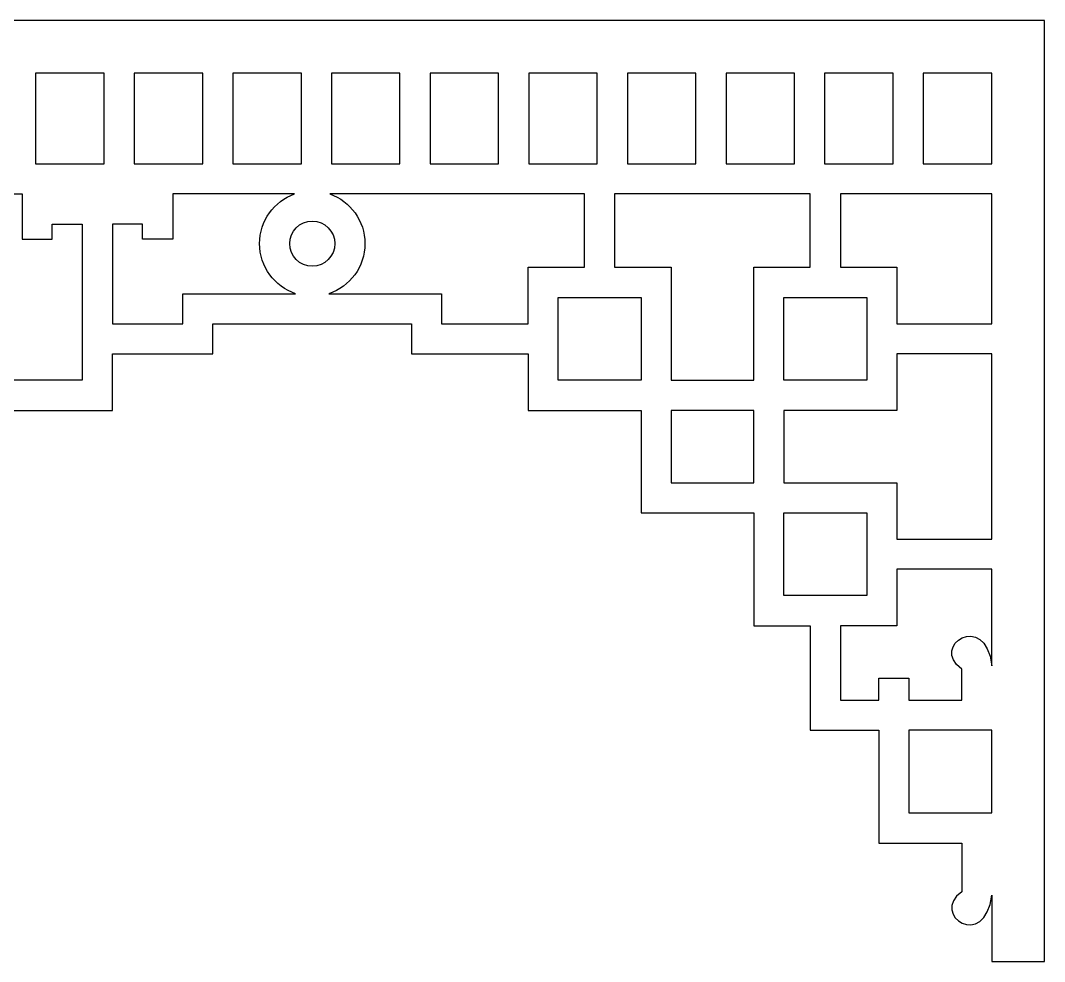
# Model space of a CAD drawing. Header units: centimetres. Extents: x -27 to -13.7, y 4.8 to 9.
# Drawn here: x -18.354 to -13.73, y 4.752 to 9.001 of the extents above; entities that cross this region are included whole.
import ezdxf

# ---------------------------------------------------------------- set-up
doc = ezdxf.new("R2010")
doc.units = ezdxf.units.CM
doc.header["$MEASUREMENT"] = 0
doc.layers.add('layer 1', color=7, linetype='Continuous')

msp = doc.modelspace()

# ---------------------------------------------------------------- linework, layer by layer
at = {"layer": 'layer 1', "color": 250}
for points, knots in [([(-21.26579, 6.57994), (-21.26579, 6.57994), (-21.52191, 6.77796), (-21.52191, 6.77796), (-21.52191, 6.77796), (-21.52191, 6.77796), (-22.23747, 6.77796), (-22.23747, 6.77796), (-22.23747, 6.77796), (-22.23747, 6.93211), (-22.23747, 7.08626), (-22.23747, 7.24038), (-22.23747, 7.24038), (-22.23747, 7.24038), (-22.79072, 7.24038), (-22.79072, 7.24038), (-22.79072, 7.24038), (-22.79072, 7.32538), (-22.79072, 7.41038), (-22.79072, 7.49536), (-22.79072, 7.49536), (-22.79072, 7.49536), (-23.24472, 7.49536), (-23.24472, 7.49536), (-23.24472, 7.49536), (-23.24472, 7.49536), (-23.24472, 7.63135), (-23.24472, 7.63135), (-23.24472, 7.63135), (-23.24472, 7.63135), (-24.14115, 7.63135), (-24.14115, 7.63135), (-24.14115, 7.63135), (-24.14115, 7.63135), (-24.14115, 7.49536), (-24.14115, 7.49536), (-24.14115, 7.49536), (-24.31655, 7.49536), (-24.49196, 7.49536), (-24.66734, 7.49536), (-24.66734, 7.49536), (-24.66734, 7.49536), (-24.66734, 7.24038), (-24.66734, 7.24038), (-24.66734, 7.24038), (-24.66734, 7.24038), (-25.17729, 7.24038), (-25.17729, 7.24038), (-25.17729, 7.24038), (-25.17729, 7.08626), (-25.17729, 6.93211), (-25.17729, 6.77796), (-25.17729, 6.77796), (-25.17729, 6.77796), (-25.68658, 6.77796), (-25.68658, 6.77796), (-25.68658, 6.77796), (-25.68658, 6.77796), (-25.68658, 6.26801), (-25.68658, 6.26801), (-25.68658, 6.26801), (-25.68658, 6.26801), (-25.94156, 6.26801), (-25.94156, 6.26801), (-25.94156, 6.26801), (-25.94156, 6.11088), (-25.94156, 5.95378), (-25.94156, 5.79663), (-25.94156, 5.79663), (-25.94156, 5.79663), (-26.2512, 5.79663), (-26.2512, 5.79663), (-26.2512, 5.79663), (-26.2512, 5.62665), (-26.2512, 5.45667), (-26.2512, 5.28668), (-26.2512, 5.28668), (-26.2512, 5.28668), (-26.62517, 5.28668), (-26.62517, 5.28668), (-26.62517, 5.28668), (-26.62517, 5.28668), (-26.62517, 5.06661), (-26.62517, 5.06661), (-26.62517, 5.06661), (-26.47932, 4.96295), (-26.73104, 4.79924), (-26.76116, 5.05183), (-26.76116, 5.05183), (-26.76116, 5.05183), (-26.76116, 4.75212), (-26.76116, 4.75212), (-26.76116, 4.75212), (-26.76116, 4.75212), (-26.99914, 4.75212), (-26.99914, 4.75212), (-26.99914, 4.75212), (-26.99914, 4.75212), (-26.99914, 9.00077), (-26.99914, 9.00077), (-26.99914, 9.00077), (-22.57617, 9.00077), (-18.15326, 9.00077), (-13.73029, 9.00077), (-13.73029, 9.00077), (-13.73029, 9.00077), (-13.73029, 4.75212), (-13.73029, 4.75212), (-13.73029, 4.75212), (-13.73029, 4.75212), (-13.96827, 4.75212), (-13.96827, 4.75212), (-13.96827, 4.75212), (-13.96827, 4.75212), (-13.96827, 5.05183), (-13.96827, 5.05183), (-13.96827, 5.05183), (-13.99839, 4.79924), (-14.25011, 4.96295), (-14.10426, 5.06661), (-14.10426, 5.06661), (-14.10426, 5.06661), (-14.10426, 5.28668), (-14.10426, 5.28668), (-14.10426, 5.28668), (-14.10426, 5.28668), (-14.47823, 5.28668), (-14.47823, 5.28668), (-14.47823, 5.28668), (-14.47823, 5.45667), (-14.47823, 5.62665), (-14.47823, 5.79663), (-14.47823, 5.79663), (-14.47823, 5.79663), (-14.78787, 5.79663), (-14.78787, 5.79663), (-14.78787, 5.79663), (-14.78787, 5.95378), (-14.78787, 6.11088), (-14.78787, 6.26801), (-14.78787, 6.26801), (-14.78787, 6.26801), (-15.04285, 6.26801), (-15.04285, 6.26801), (-15.04285, 6.26801), (-15.04285, 6.26801), (-15.04285, 6.77796), (-15.04285, 6.77796), (-15.04285, 6.77796), (-15.04285, 6.77796), (-15.55214, 6.77796), (-15.55214, 6.77796), (-15.55214, 6.77796), (-15.55214, 6.93211), (-15.55214, 7.08626), (-15.55214, 7.24038), (-15.55214, 7.24038), (-15.55214, 7.24038), (-16.06209, 7.24038), (-16.06209, 7.24038), (-16.06209, 7.24038), (-16.06209, 7.24038), (-16.06209, 7.49536), (-16.06209, 7.49536), (-16.06209, 7.49536), (-16.23747, 7.49536), (-16.41288, 7.49536), (-16.58828, 7.49536), (-16.58828, 7.49536), (-16.58828, 7.49536), (-16.58828, 7.63135), (-16.58828, 7.63135), (-16.58828, 7.63135), (-16.58828, 7.63135), (-17.48471, 7.63135), (-17.48471, 7.63135), (-17.48471, 7.63135), (-17.48471, 7.63135), (-17.48471, 7.49536), (-17.48471, 7.49536), (-17.48471, 7.49536), (-17.48471, 7.49536), (-17.93871, 7.49536), (-17.93871, 7.49536), (-17.93871, 7.49536), (-17.93871, 7.41038), (-17.93871, 7.32538), (-17.93871, 7.24038), (-17.93871, 7.24038), (-17.93871, 7.24038), (-18.49196, 7.24038), (-18.49196, 7.24038), (-18.49196, 7.24038), (-18.49196, 7.08626), (-18.49196, 6.93211), (-18.49196, 6.77796), (-18.49196, 6.77796), (-18.49196, 6.77796), (-19.20752, 6.77796), (-19.20752, 6.77796), (-19.20752, 6.77796), (-19.20752, 6.77796), (-19.46364, 6.57994), (-19.46364, 6.57994), (-19.46364, 6.57994), (-20.06436, 6.57994), (-20.66508, 6.57994), (-21.26579, 6.57994)], [0, 0, 0, 0, 0.0188679, 0.0188679, 0.0188679, 0.0188679, 0.0377358, 0.0377358, 0.0377358, 0.0377358, 0.0566038, 0.0566038, 0.0566038, 0.0566038, 0.0754717, 0.0754717, 0.0754717, 0.0754717, 0.0943396, 0.0943396, 0.0943396, 0.0943396, 0.1132075, 0.1132075, 0.1132075, 0.1132075, 0.1320755, 0.1320755, 0.1320755, 0.1320755, 0.1509434, 0.1509434, 0.1509434, 0.1509434, 0.1698113, 0.1698113, 0.1698113, 0.1698113, 0.1886792, 0.1886792, 0.1886792, 0.1886792, 0.2075472, 0.2075472, 0.2075472, 0.2075472, 0.2264151, 0.2264151, 0.2264151, 0.2264151, 0.245283, 0.245283, 0.245283, 0.245283, 0.2641509, 0.2641509, 0.2641509, 0.2641509, 0.2830189, 0.2830189, 0.2830189, 0.2830189, 0.3018868, 0.3018868, 0.3018868, 0.3018868, 0.3207547, 0.3207547, 0.3207547, 0.3207547, 0.3396226, 0.3396226, 0.3396226, 0.3396226, 0.3584906, 0.3584906, 0.3584906, 0.3584906, 0.3773585, 0.3773585, 0.3773585, 0.3773585, 0.3962264, 0.3962264, 0.3962264, 0.3962264, 0.4150943, 0.4150943, 0.4150943, 0.4150943, 0.4339623, 0.4339623, 0.4339623, 0.4339623, 0.4528302, 0.4528302, 0.4528302, 0.4528302, 0.4716981, 0.4716981, 0.4716981, 0.4716981, 0.490566, 0.490566, 0.490566, 0.490566, 0.509434, 0.509434, 0.509434, 0.509434, 0.5283019, 0.5283019, 0.5283019, 0.5283019, 0.5471698, 0.5471698, 0.5471698, 0.5471698, 0.5660377, 0.5660377, 0.5660377, 0.5660377, 0.5849057, 0.5849057, 0.5849057, 0.5849057, 0.6037736, 0.6037736, 0.6037736, 0.6037736, 0.6226415, 0.6226415, 0.6226415, 0.6226415, 0.6415094, 0.6415094, 0.6415094, 0.6415094, 0.6603774, 0.6603774, 0.6603774, 0.6603774, 0.6792453, 0.6792453, 0.6792453, 0.6792453, 0.6981132, 0.6981132, 0.6981132, 0.6981132, 0.7169811, 0.7169811, 0.7169811, 0.7169811, 0.7358491, 0.7358491, 0.7358491, 0.7358491, 0.754717, 0.754717, 0.754717, 0.754717, 0.7735849, 0.7735849, 0.7735849, 0.7735849, 0.7924528, 0.7924528, 0.7924528, 0.7924528, 0.8113208, 0.8113208, 0.8113208, 0.8113208, 0.8301887, 0.8301887, 0.8301887, 0.8301887, 0.8490566, 0.8490566, 0.8490566, 0.8490566, 0.8679245, 0.8679245, 0.8679245, 0.8679245, 0.8867925, 0.8867925, 0.8867925, 0.8867925, 0.9056604, 0.9056604, 0.9056604, 0.9056604, 0.9245283, 0.9245283, 0.9245283, 0.9245283, 0.9433962, 0.9433962, 0.9433962, 0.9433962, 0.9622642, 0.9622642, 0.9622642, 0.9622642, 1, 1, 1, 1]), ([(-18.2859, 8.76279), (-18.2859, 8.76279), (-17.97652, 8.76279), (-17.97652, 8.76279), (-17.97652, 8.76279), (-17.97652, 8.76279), (-17.97652, 8.35334), (-17.97652, 8.35334), (-17.97652, 8.35334), (-17.97652, 8.35334), (-18.2859, 8.35334), (-18.2859, 8.35334), (-18.2859, 8.35334), (-18.2859, 8.35334), (-18.2859, 8.76279), (-18.2859, 8.76279)], [0, 0, 0, 0, 0.2, 0.2, 0.2, 0.2, 0.4, 0.4, 0.4, 0.4, 0.6, 0.6, 0.6, 0.6, 1, 1, 1, 1]), ([(-17.84054, 8.76279), (-17.84054, 8.76279), (-17.53116, 8.76279), (-17.53116, 8.76279), (-17.53116, 8.76279), (-17.53116, 8.76279), (-17.53116, 8.35334), (-17.53116, 8.35334), (-17.53116, 8.35334), (-17.53116, 8.35334), (-17.84054, 8.35334), (-17.84054, 8.35334), (-17.84054, 8.35334), (-17.84054, 8.35334), (-17.84054, 8.76279), (-17.84054, 8.76279)], [0, 0, 0, 0, 0.2, 0.2, 0.2, 0.2, 0.4, 0.4, 0.4, 0.4, 0.6, 0.6, 0.6, 0.6, 1, 1, 1, 1]), ([(-17.39517, 8.76279), (-17.39517, 8.76279), (-17.0858, 8.76279), (-17.0858, 8.76279), (-17.0858, 8.76279), (-17.0858, 8.76279), (-17.0858, 8.35334), (-17.0858, 8.35334), (-17.0858, 8.35334), (-17.0858, 8.35334), (-17.39517, 8.35334), (-17.39517, 8.35334), (-17.39517, 8.35334), (-17.39517, 8.35334), (-17.39517, 8.76279), (-17.39517, 8.76279)], [0, 0, 0, 0, 0.2, 0.2, 0.2, 0.2, 0.4, 0.4, 0.4, 0.4, 0.6, 0.6, 0.6, 0.6, 1, 1, 1, 1]), ([(-16.94981, 8.76279), (-16.94981, 8.76279), (-16.64044, 8.76279), (-16.64044, 8.76279), (-16.64044, 8.76279), (-16.64044, 8.76279), (-16.64044, 8.35334), (-16.64044, 8.35334), (-16.64044, 8.35334), (-16.64044, 8.35334), (-16.94981, 8.35334), (-16.94981, 8.35334), (-16.94981, 8.35334), (-16.94981, 8.35334), (-16.94981, 8.76279), (-16.94981, 8.76279)], [0, 0, 0, 0, 0.2, 0.2, 0.2, 0.2, 0.4, 0.4, 0.4, 0.4, 0.6, 0.6, 0.6, 0.6, 1, 1, 1, 1]), ([(-16.50445, 8.76279), (-16.50445, 8.76279), (-16.19508, 8.76279), (-16.19508, 8.76279), (-16.19508, 8.76279), (-16.19508, 8.76279), (-16.19508, 8.35334), (-16.19508, 8.35334), (-16.19508, 8.35334), (-16.19508, 8.35334), (-16.50445, 8.35334), (-16.50445, 8.35334), (-16.50445, 8.35334), (-16.50445, 8.35334), (-16.50445, 8.76279), (-16.50445, 8.76279)], [0, 0, 0, 0, 0.2, 0.2, 0.2, 0.2, 0.4, 0.4, 0.4, 0.4, 0.6, 0.6, 0.6, 0.6, 1, 1, 1, 1]), ([(-16.05909, 8.76279), (-16.05909, 8.76279), (-15.74972, 8.76279), (-15.74972, 8.76279), (-15.74972, 8.76279), (-15.74972, 8.76279), (-15.74972, 8.35334), (-15.74972, 8.35334), (-15.74972, 8.35334), (-15.74972, 8.35334), (-16.05909, 8.35334), (-16.05909, 8.35334), (-16.05909, 8.35334), (-16.05909, 8.35334), (-16.05909, 8.76279), (-16.05909, 8.76279)], [0, 0, 0, 0, 0.2, 0.2, 0.2, 0.2, 0.4, 0.4, 0.4, 0.4, 0.6, 0.6, 0.6, 0.6, 1, 1, 1, 1]), ([(-15.61373, 8.76279), (-15.61373, 8.76279), (-15.30435, 8.76279), (-15.30435, 8.76279), (-15.30435, 8.76279), (-15.30435, 8.76279), (-15.30435, 8.35334), (-15.30435, 8.35334), (-15.30435, 8.35334), (-15.30435, 8.35334), (-15.61373, 8.35334), (-15.61373, 8.35334), (-15.61373, 8.35334), (-15.61373, 8.35334), (-15.61373, 8.76279), (-15.61373, 8.76279)], [0, 0, 0, 0, 0.2, 0.2, 0.2, 0.2, 0.4, 0.4, 0.4, 0.4, 0.6, 0.6, 0.6, 0.6, 1, 1, 1, 1]), ([(-15.16837, 8.76279), (-15.16837, 8.76279), (-14.85899, 8.76279), (-14.85899, 8.76279), (-14.85899, 8.76279), (-14.85899, 8.76279), (-14.85899, 8.35334), (-14.85899, 8.35334), (-14.85899, 8.35334), (-14.85899, 8.35334), (-15.16837, 8.35334), (-15.16837, 8.35334), (-15.16837, 8.35334), (-15.16837, 8.35334), (-15.16837, 8.76279), (-15.16837, 8.76279)], [0, 0, 0, 0, 0.2, 0.2, 0.2, 0.2, 0.4, 0.4, 0.4, 0.4, 0.6, 0.6, 0.6, 0.6, 1, 1, 1, 1]), ([(-14.723, 8.76279), (-14.723, 8.76279), (-14.41363, 8.76279), (-14.41363, 8.76279), (-14.41363, 8.76279), (-14.41363, 8.76279), (-14.41363, 8.35334), (-14.41363, 8.35334), (-14.41363, 8.35334), (-14.41363, 8.35334), (-14.723, 8.35334), (-14.723, 8.35334), (-14.723, 8.35334), (-14.723, 8.35334), (-14.723, 8.76279), (-14.723, 8.76279)], [0, 0, 0, 0, 0.2, 0.2, 0.2, 0.2, 0.4, 0.4, 0.4, 0.4, 0.6, 0.6, 0.6, 0.6, 1, 1, 1, 1]), ([(-14.27764, 8.76279), (-14.27764, 8.76279), (-13.96827, 8.76279), (-13.96827, 8.76279), (-13.96827, 8.76279), (-13.96827, 8.76279), (-13.96827, 8.35334), (-13.96827, 8.35334), (-13.96827, 8.35334), (-13.96827, 8.35334), (-14.27764, 8.35334), (-14.27764, 8.35334), (-14.27764, 8.35334), (-14.27764, 8.35334), (-14.27764, 8.76279), (-14.27764, 8.76279)], [0, 0, 0, 0, 0.2, 0.2, 0.2, 0.2, 0.4, 0.4, 0.4, 0.4, 0.6, 0.6, 0.6, 0.6, 1, 1, 1, 1]), ([(-20.13532, 8.21736), (-19.8671, 8.13409), (-19.66005, 7.90952), (-19.60192, 7.63135), (-19.60192, 7.63135), (-19.60192, 7.63135), (-19.1379, 7.63135), (-19.1379, 7.63135), (-19.1379, 7.63135), (-19.1379, 7.63135), (-19.1379, 7.88633), (-19.1379, 7.88633), (-19.1379, 7.88633), (-19.1379, 7.88633), (-18.49196, 7.88633), (-18.49196, 7.88633), (-18.49196, 7.88633), (-18.49196, 7.88633), (-18.49196, 7.38702), (-18.49196, 7.38702), (-18.49196, 7.38702), (-18.49196, 7.38702), (-18.49196, 7.37637), (-18.49196, 7.37637), (-18.49196, 7.37637), (-18.49196, 7.37637), (-18.07469, 7.37637), (-18.07469, 7.37637), (-18.07469, 7.37637), (-18.07469, 7.37637), (-18.07469, 8.08137), (-18.07469, 8.08137), (-18.07469, 8.08137), (-18.07469, 8.08137), (-18.21068, 8.08137), (-18.21068, 8.08137), (-18.21068, 8.08137), (-18.21068, 8.08137), (-18.21068, 8.01337), (-18.21068, 8.01337), (-18.21068, 8.01337), (-18.21068, 8.01337), (-18.34667, 8.01337), (-18.34667, 8.01337), (-18.34667, 8.01337), (-18.34667, 8.08138), (-18.34667, 8.14937), (-18.34667, 8.21736), (-18.34667, 8.21736), (-18.94289, 8.21736), (-19.53911, 8.21736), (-20.13532, 8.21736)], [0, 0, 0, 0, 0.0714286, 0.0714286, 0.0714286, 0.0714286, 0.1428571, 0.1428571, 0.1428571, 0.1428571, 0.2142857, 0.2142857, 0.2142857, 0.2142857, 0.2857143, 0.2857143, 0.2857143, 0.2857143, 0.3571429, 0.3571429, 0.3571429, 0.3571429, 0.4285714, 0.4285714, 0.4285714, 0.4285714, 0.5, 0.5, 0.5, 0.5, 0.5714286, 0.5714286, 0.5714286, 0.5714286, 0.6428571, 0.6428571, 0.6428571, 0.6428571, 0.7142857, 0.7142857, 0.7142857, 0.7142857, 0.7857143, 0.7857143, 0.7857143, 0.7857143, 0.8571429, 0.8571429, 0.8571429, 0.8571429, 1, 1, 1, 1]), ([(-17.80272, 8.08137), (-17.80272, 8.08137), (-17.80272, 8.01337), (-17.80272, 8.01337), (-17.80272, 8.01337), (-17.80272, 8.01337), (-17.66673, 8.01337), (-17.66673, 8.01337), (-17.66673, 8.01337), (-17.66673, 8.01337), (-17.66673, 8.21736), (-17.66673, 8.21736), (-17.66673, 8.21736), (-17.66673, 8.21736), (-17.11613, 8.21736), (-17.11613, 8.21736), (-17.11613, 8.21736), (-17.20824, 8.18447), (-17.27447, 8.09629), (-17.27447, 7.99313), (-17.27447, 7.99313), (-17.27447, 7.88827), (-17.20604, 7.79891), (-17.11157, 7.76734), (-17.11157, 7.76734), (-17.11157, 7.76734), (-17.6207, 7.76734), (-17.6207, 7.76734), (-17.6207, 7.76734), (-17.6207, 7.76734), (-17.6207, 7.63135), (-17.6207, 7.63135), (-17.6207, 7.63135), (-17.6207, 7.63135), (-17.93871, 7.63135), (-17.93871, 7.63135), (-17.93871, 7.63135), (-17.93871, 7.63135), (-17.93871, 8.08137), (-17.93871, 8.08137), (-17.93871, 8.08137), (-17.93871, 8.08137), (-17.80272, 8.08137), (-17.80272, 8.08137)], [0, 0, 0, 0, 0.0833333, 0.0833333, 0.0833333, 0.0833333, 0.1666667, 0.1666667, 0.1666667, 0.1666667, 0.25, 0.25, 0.25, 0.25, 0.3333333, 0.3333333, 0.3333333, 0.3333333, 0.4166667, 0.4166667, 0.4166667, 0.4166667, 0.5, 0.5, 0.5, 0.5, 0.5833333, 0.5833333, 0.5833333, 0.5833333, 0.6666667, 0.6666667, 0.6666667, 0.6666667, 0.75, 0.75, 0.75, 0.75, 0.8333333, 0.8333333, 0.8333333, 0.8333333, 1, 1, 1, 1]), ([(-16.9614, 7.76734), (-16.86692, 7.79891), (-16.79852, 7.88827), (-16.79852, 7.99313), (-16.79852, 7.99313), (-16.79852, 8.09629), (-16.86473, 8.18447), (-16.95684, 8.21736), (-16.95684, 8.21736), (-16.95684, 8.21736), (-15.80711, 8.21736), (-15.80711, 8.21736), (-15.80711, 8.21736), (-15.80711, 8.21736), (-15.80711, 7.88633), (-15.80711, 7.88633), (-15.80711, 7.88633), (-15.80711, 7.88633), (-16.06209, 7.88633), (-16.06209, 7.88633), (-16.06209, 7.88633), (-16.06209, 7.88633), (-16.06209, 7.63135), (-16.06209, 7.63135), (-16.06209, 7.63135), (-16.06209, 7.63135), (-16.45229, 7.63135), (-16.45229, 7.63135), (-16.45229, 7.63135), (-16.45229, 7.63135), (-16.45229, 7.76734), (-16.45229, 7.76734), (-16.45229, 7.76734), (-16.45229, 7.76734), (-16.9614, 7.76734), (-16.9614, 7.76734)], [0, 0, 0, 0, 0.1, 0.1, 0.1, 0.1, 0.2, 0.2, 0.2, 0.2, 0.3, 0.3, 0.3, 0.3, 0.4, 0.4, 0.4, 0.4, 0.5, 0.5, 0.5, 0.5, 0.6, 0.6, 0.6, 0.6, 0.7, 0.7, 0.7, 0.7, 0.8, 0.8, 0.8, 0.8, 1, 1, 1, 1]), ([(-15.41615, 7.37637), (-15.41615, 7.37637), (-15.41615, 7.88633), (-15.41615, 7.88633), (-15.41615, 7.88633), (-15.41615, 7.88633), (-15.67113, 7.88633), (-15.67113, 7.88633), (-15.67113, 7.88633), (-15.67113, 7.88633), (-15.67113, 8.21736), (-15.67113, 8.21736), (-15.67113, 8.21736), (-15.67113, 8.21736), (-14.78787, 8.21736), (-14.78787, 8.21736), (-14.78787, 8.21736), (-14.78787, 8.21736), (-14.78787, 7.88633), (-14.78787, 7.88633), (-14.78787, 7.88633), (-14.78787, 7.88633), (-15.04285, 7.88633), (-15.04285, 7.88633), (-15.04285, 7.88633), (-15.04285, 7.88633), (-15.04285, 7.37637), (-15.04285, 7.37637), (-15.04285, 7.37637), (-15.04285, 7.37637), (-15.41615, 7.37637), (-15.41615, 7.37637)], [0, 0, 0, 0, 0.1111111, 0.1111111, 0.1111111, 0.1111111, 0.2222222, 0.2222222, 0.2222222, 0.2222222, 0.3333333, 0.3333333, 0.3333333, 0.3333333, 0.4444444, 0.4444444, 0.4444444, 0.4444444, 0.5555556, 0.5555556, 0.5555556, 0.5555556, 0.6666667, 0.6666667, 0.6666667, 0.6666667, 0.7777778, 0.7777778, 0.7777778, 0.7777778, 1, 1, 1, 1]), ([(-14.39691, 7.63135), (-14.39691, 7.63135), (-14.39691, 7.88633), (-14.39691, 7.88633), (-14.39691, 7.88633), (-14.39691, 7.88633), (-14.65189, 7.88633), (-14.65189, 7.88633), (-14.65189, 7.88633), (-14.65189, 7.88633), (-14.65189, 8.21736), (-14.65189, 8.21736), (-14.65189, 8.21736), (-14.65189, 8.21736), (-13.96827, 8.21736), (-13.96827, 8.21736), (-13.96827, 8.21736), (-13.96827, 8.21736), (-13.96827, 7.63135), (-13.96827, 7.63135), (-13.96827, 7.63135), (-13.96827, 7.63135), (-14.39691, 7.63135), (-14.39691, 7.63135)], [0, 0, 0, 0, 0.1428571, 0.1428571, 0.1428571, 0.1428571, 0.2857143, 0.2857143, 0.2857143, 0.2857143, 0.4285714, 0.4285714, 0.4285714, 0.4285714, 0.5714286, 0.5714286, 0.5714286, 0.5714286, 0.7142857, 0.7142857, 0.7142857, 0.7142857, 1, 1, 1, 1]), ([(-17.03649, 7.89114), (-16.98032, 7.89114), (-16.9345, 7.93695), (-16.9345, 7.99313), (-16.9345, 7.99313), (-16.9345, 8.0493), (-16.98032, 8.09512), (-17.03649, 8.09512), (-17.03649, 8.09512), (-17.09267, 8.09512), (-17.13849, 8.0493), (-17.13849, 7.99313), (-17.13849, 7.99313), (-17.13849, 7.93695), (-17.09267, 7.89114), (-17.03649, 7.89114)], [0, 0, 0, 0, 0.2, 0.2, 0.2, 0.2, 0.4, 0.4, 0.4, 0.4, 0.6, 0.6, 0.6, 0.6, 1, 1, 1, 1]), ([(-15.55214, 7.75034), (-15.55214, 7.75034), (-15.9261, 7.75034), (-15.9261, 7.75034), (-15.9261, 7.75034), (-15.9261, 7.75034), (-15.9261, 7.37638), (-15.9261, 7.37638), (-15.9261, 7.37638), (-15.9261, 7.37638), (-15.55214, 7.37638), (-15.55214, 7.37638), (-15.55214, 7.37638), (-15.55214, 7.37638), (-15.55214, 7.75034), (-15.55214, 7.75034)], [0, 0, 0, 0, 0.2, 0.2, 0.2, 0.2, 0.4, 0.4, 0.4, 0.4, 0.6, 0.6, 0.6, 0.6, 1, 1, 1, 1]), ([(-14.5329, 7.75034), (-14.5329, 7.75034), (-14.90686, 7.75034), (-14.90686, 7.75034), (-14.90686, 7.75034), (-14.90686, 7.75034), (-14.90686, 7.37638), (-14.90686, 7.37638), (-14.90686, 7.37638), (-14.90686, 7.37638), (-14.5329, 7.37638), (-14.5329, 7.37638), (-14.5329, 7.37638), (-14.5329, 7.37638), (-14.5329, 7.75034), (-14.5329, 7.75034)], [0, 0, 0, 0, 0.2, 0.2, 0.2, 0.2, 0.4, 0.4, 0.4, 0.4, 0.6, 0.6, 0.6, 0.6, 1, 1, 1, 1]), ([(-14.90686, 7.24038), (-14.90686, 7.24038), (-14.39691, 7.24038), (-14.39691, 7.24038), (-14.39691, 7.24038), (-14.39691, 7.24038), (-14.39691, 7.49536), (-14.39691, 7.49536), (-14.39691, 7.49536), (-14.39691, 7.49536), (-13.96827, 7.49536), (-13.96827, 7.49536), (-13.96827, 7.49536), (-13.96827, 7.49536), (-13.96827, 6.65897), (-13.96827, 6.65897), (-13.96827, 6.65897), (-13.96827, 6.65897), (-14.39691, 6.65897), (-14.39691, 6.65897), (-14.39691, 6.65897), (-14.39691, 6.65897), (-14.39691, 6.91395), (-14.39691, 6.91395), (-14.39691, 6.91395), (-14.39691, 6.91395), (-14.90686, 6.91395), (-14.90686, 6.91395), (-14.90686, 6.91395), (-14.90686, 6.91395), (-14.90686, 7.24038), (-14.90686, 7.24038)], [0, 0, 0, 0, 0.1111111, 0.1111111, 0.1111111, 0.1111111, 0.2222222, 0.2222222, 0.2222222, 0.2222222, 0.3333333, 0.3333333, 0.3333333, 0.3333333, 0.4444444, 0.4444444, 0.4444444, 0.4444444, 0.5555556, 0.5555556, 0.5555556, 0.5555556, 0.6666667, 0.6666667, 0.6666667, 0.6666667, 0.7777778, 0.7777778, 0.7777778, 0.7777778, 1, 1, 1, 1]), ([(-15.41615, 6.91395), (-15.41615, 6.91395), (-15.41615, 7.24038), (-15.41615, 7.24038), (-15.41615, 7.24038), (-15.41615, 7.24038), (-15.04285, 7.24038), (-15.04285, 7.24038), (-15.04285, 7.24038), (-15.04285, 7.24038), (-15.04285, 6.91395), (-15.04285, 6.91395), (-15.04285, 6.91395), (-15.04285, 6.91395), (-15.41615, 6.91395), (-15.41615, 6.91395)], [0, 0, 0, 0, 0.2, 0.2, 0.2, 0.2, 0.4, 0.4, 0.4, 0.4, 0.6, 0.6, 0.6, 0.6, 1, 1, 1, 1]), ([(-14.5329, 6.77796), (-14.5329, 6.77796), (-14.90686, 6.77796), (-14.90686, 6.77796), (-14.90686, 6.77796), (-14.90686, 6.77796), (-14.90686, 6.404), (-14.90686, 6.404), (-14.90686, 6.404), (-14.90686, 6.404), (-14.5329, 6.404), (-14.5329, 6.404), (-14.5329, 6.404), (-14.5329, 6.404), (-14.5329, 6.77796), (-14.5329, 6.77796)], [0, 0, 0, 0, 0.2, 0.2, 0.2, 0.2, 0.4, 0.4, 0.4, 0.4, 0.6, 0.6, 0.6, 0.6, 1, 1, 1, 1]), ([(-14.34224, 6.03209), (-14.34224, 6.03209), (-14.47823, 6.03209), (-14.47823, 6.03209), (-14.47823, 6.03209), (-14.47823, 6.03209), (-14.47823, 5.93262), (-14.47823, 5.93262), (-14.47823, 5.93262), (-14.47823, 5.93262), (-14.65189, 5.93262), (-14.65189, 5.93262), (-14.65189, 5.93262), (-14.65189, 5.93262), (-14.65189, 6.26801), (-14.65189, 6.26801), (-14.65189, 6.26801), (-14.65189, 6.26801), (-14.39691, 6.26801), (-14.39691, 6.26801), (-14.39691, 6.26801), (-14.39691, 6.26801), (-14.39691, 6.52299), (-14.39691, 6.52299), (-14.39691, 6.52299), (-14.39691, 6.52299), (-13.96827, 6.52299), (-13.96827, 6.52299), (-13.96827, 6.52299), (-13.96827, 6.52299), (-13.96827, 6.08755), (-13.96827, 6.08755), (-13.96827, 6.08755), (-13.99839, 6.34014), (-14.25011, 6.17643), (-14.10426, 6.07277), (-14.10426, 6.07277), (-14.10426, 6.07277), (-14.10426, 5.93262), (-14.10426, 5.93262), (-14.10426, 5.93262), (-14.10426, 5.93262), (-14.34224, 5.93262), (-14.34224, 5.93262), (-14.34224, 5.93262), (-14.34224, 5.93262), (-14.34224, 6.03209), (-14.34224, 6.03209)], [0, 0, 0, 0, 0.0769231, 0.0769231, 0.0769231, 0.0769231, 0.1538462, 0.1538462, 0.1538462, 0.1538462, 0.2307692, 0.2307692, 0.2307692, 0.2307692, 0.3076923, 0.3076923, 0.3076923, 0.3076923, 0.3846154, 0.3846154, 0.3846154, 0.3846154, 0.4615385, 0.4615385, 0.4615385, 0.4615385, 0.5384615, 0.5384615, 0.5384615, 0.5384615, 0.6153846, 0.6153846, 0.6153846, 0.6153846, 0.6923077, 0.6923077, 0.6923077, 0.6923077, 0.7692308, 0.7692308, 0.7692308, 0.7692308, 0.8461538, 0.8461538, 0.8461538, 0.8461538, 1, 1, 1, 1]), ([(-14.34224, 5.42266), (-14.34224, 5.42266), (-14.34224, 5.79663), (-14.34224, 5.79663), (-14.34224, 5.79663), (-14.34224, 5.79663), (-13.96827, 5.79663), (-13.96827, 5.79663), (-13.96827, 5.79663), (-13.96827, 5.79663), (-13.96827, 5.42266), (-13.96827, 5.42266), (-13.96827, 5.42266), (-13.96827, 5.42266), (-14.34224, 5.42266), (-14.34224, 5.42266)], [0, 0, 0, 0, 0.2, 0.2, 0.2, 0.2, 0.4, 0.4, 0.4, 0.4, 0.6, 0.6, 0.6, 0.6, 1, 1, 1, 1])]:
    msp.add_open_spline(points, degree=3, knots=knots, dxfattribs=at)

doc.saveas('drawing.dxf')
